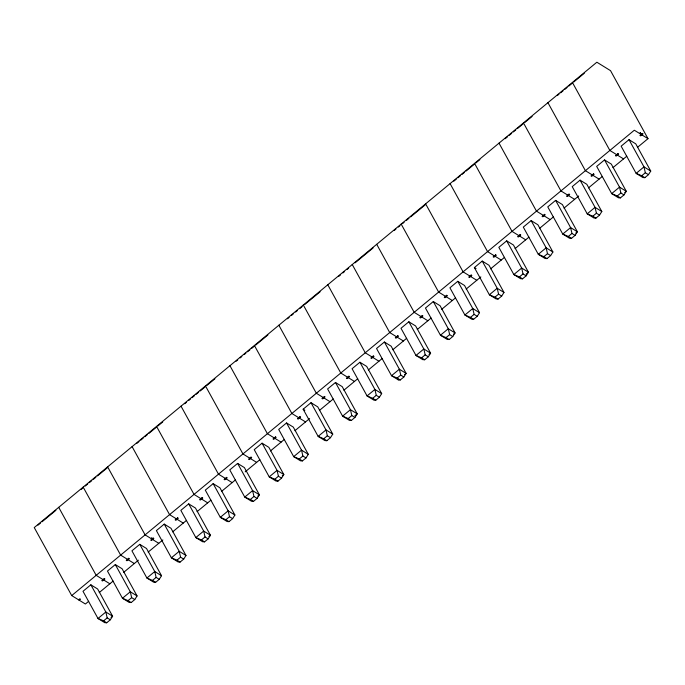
<?xml version="1.0" encoding="UTF-8"?>
<svg xmlns="http://www.w3.org/2000/svg" width="685" height="685" viewBox="0 0 685 685"><rect width="100%" height="100%" fill="white"/><g stroke="black" fill="none" stroke-linecap="round" stroke-linejoin="round"><path stroke-width="1.03" d="M110.311 619.797L112.605 616.183L97.621 588.98L90.848 584.802L83.005 591.292L97.998 618.495L104.762 622.674L106.697 622.785L110.311 619.797L107.194 617.87L105.841 612.005L90.848 584.802M134.774 599.563L137.069 595.95L122.084 568.747L115.311 564.568L107.468 571.059L122.452 598.262L129.225 602.44L131.16 602.552L134.774 599.563L131.657 597.645L130.304 591.771L115.311 564.568M159.237 579.33L161.532 575.717L146.539 548.514L139.774 544.335L131.931 550.826L146.915 578.029L153.688 582.207L155.623 582.318L159.237 579.33L156.12 577.412L154.759 571.538L139.774 544.335M183.7 559.097L185.986 555.484L171.002 528.281L164.237 524.102L156.394 530.592L171.378 557.796L178.143 561.974L180.086 562.085L183.7 559.097L180.583 557.179L179.222 551.305L164.237 524.102M208.154 538.864L210.449 535.25L195.465 508.047L188.692 503.869L180.849 510.359L195.841 537.562L202.606 541.741L204.55 541.852L208.154 538.864L205.038 536.946L203.685 531.072L188.692 503.869M232.617 518.631L234.912 515.017L219.928 487.814L213.155 483.636L205.312 490.126L220.305 517.329L227.069 521.508L229.004 521.619L232.617 518.631L229.501 516.713L228.148 510.839L213.155 483.636M257.08 498.397L259.375 494.784L244.382 467.581L237.618 463.411L229.775 469.893L244.759 497.096L251.532 501.274L253.467 501.386L257.08 498.397L253.964 496.479L252.602 490.606L237.618 463.411M281.544 478.164L283.83 474.551L268.845 447.348L262.081 443.178L254.238 449.66L269.222 476.863L275.986 481.041L277.93 481.153L281.544 478.164L278.427 476.246L277.065 470.372L262.081 443.178M305.998 457.94L308.293 454.318L293.308 427.115L286.544 422.945L278.701 429.426L293.685 456.63L300.45 460.808L302.393 460.919L305.998 457.94L302.881 456.013L301.528 450.148L286.544 422.945M330.461 437.706L332.756 434.084L317.772 406.89L310.999 402.712L303.155 409.193L318.148 436.396L324.913 440.575L326.848 440.695L330.461 437.706L327.344 435.78L325.992 429.915L310.999 402.712M354.924 417.473L357.219 413.851L342.226 386.657L335.462 382.478L327.618 388.96L342.603 416.163L349.376 420.342L351.311 420.462L354.924 417.473L351.807 415.547L350.446 409.681L335.462 382.478M379.387 397.24L381.682 393.627L366.689 366.424L359.925 362.245L352.081 368.727L367.066 395.93L373.839 400.108L375.774 400.228L379.387 397.24L376.27 395.313L374.909 389.448L359.925 362.245M403.85 377.007L406.136 373.393L391.152 346.19L384.388 342.012L376.544 348.494L391.529 375.697L398.293 379.875L400.237 379.995L403.85 377.007L400.734 375.08L399.372 369.215L384.388 342.012M428.305 356.774L430.6 353.16L415.615 325.957L408.842 321.779L400.999 328.269L415.992 355.464L422.756 359.642L424.691 359.762L428.305 356.774L425.188 354.847L423.835 348.982L408.842 321.779M452.768 336.541L455.063 332.927L440.078 305.724L433.305 301.546L425.462 308.036L440.446 335.23L447.219 339.409L449.154 339.529L452.768 336.541L449.651 334.614L448.29 328.749L433.305 301.546M477.231 316.307L479.526 312.694L464.533 285.491L457.768 281.312L449.925 287.803L464.909 315.006L471.682 319.176L473.618 319.296L477.231 316.307L474.114 314.381L472.753 308.515L457.768 281.312M501.694 296.074L503.98 292.461L488.996 265.258L482.231 261.079L474.388 267.57L489.373 294.773L496.137 298.943L498.081 299.062L501.694 296.074L498.577 294.148L497.216 288.282L482.231 261.079M526.149 275.841L528.443 272.228L513.459 245.025L506.686 240.846L498.843 247.336L513.836 274.539L520.6 278.709L522.535 278.829L526.149 275.841L523.032 273.914L521.679 268.049L506.686 240.846M550.612 255.608L552.906 251.994L537.922 224.791L531.149 220.613L523.306 227.103L538.299 254.306L545.063 258.485L546.998 258.596L550.612 255.608L547.495 253.681L546.142 247.816L531.149 220.613M575.075 235.375L577.369 231.761L562.376 204.558L555.612 200.38L547.769 206.87L562.753 234.073L569.526 238.252L571.461 238.363L575.075 235.375L571.958 233.448L570.596 227.583L555.612 200.38M599.538 215.141L601.824 211.528L586.839 184.325L580.075 180.146L572.232 186.637L587.216 213.84L593.981 218.018L595.924 218.13L599.538 215.141L596.421 213.215L595.059 207.349L580.075 180.146M623.992 194.908L626.287 191.295L611.303 164.092L604.538 159.913L596.686 166.404L611.679 193.607L618.444 197.785L620.387 197.897L623.992 194.908L620.875 192.982L619.523 187.116L604.538 159.913M648.455 174.675L650.75 171.062L635.766 143.859L628.993 139.68L621.149 146.17L636.142 173.373L642.907 177.552L644.842 177.663L648.455 174.675L645.338 172.748L643.986 166.883L628.993 139.68M37.983 525.147L40.432 523.126M42.059 521.782L55.905 510.325M81.181 489.424L82.808 488.071M85.282 486.033L87.723 484.012M89.35 482.66L91.79 480.639M93.425 479.294L95.866 477.274M97.493 475.929L107.271 467.838M136.64 443.546L139.089 441.525M140.716 440.172L143.156 438.152M144.792 436.807L147.232 434.787M148.859 433.442L156.189 427.38M157.85 426.001L162.73 421.96M184.753 403.748L186.38 402.403M188.82 400.382L190.456 399.038M192.083 397.685L194.523 395.665M196.15 394.32L198.599 392.3M200.225 390.955L205.115 386.914M206.767 385.544L214.91 378.805M236.119 361.269L237.746 359.916M240.187 357.895L241.822 356.551M244.262 354.53L245.889 353.177M247.516 351.833L249.965 349.812M251.592 348.468L254.032 346.447M255.693 345.077L267.912 334.974M287.486 318.782L289.113 317.429M291.553 315.408L293.18 314.064M295.629 312.043L297.256 310.699M299.696 308.678L302.145 306.657M304.611 304.611L320.092 291.81M338.844 276.295L340.479 274.942M342.92 272.921L344.546 271.577M346.995 269.556L348.622 268.212M355.164 262.792L373.085 247.979M394.286 230.434L395.913 229.09M398.353 227.069L399.989 225.725M402.455 223.678L404.09 222.334M406.53 220.313L408.971 218.292M410.606 216.94L425.265 204.815M453.821 181.191L456.27 179.17M457.897 177.826L460.337 175.805M461.964 174.452L464.413 172.432M466.04 171.087L474.183 164.349M475.844 162.979L479.911 159.614M505.188 138.704L507.636 136.683M509.263 135.339L511.704 133.318M513.33 131.965L515.779 129.944M517.406 128.6L523.109 123.882M524.761 122.512L532.091 116.45M557.367 95.54L558.994 94.196M560.63 92.852L563.07 90.831M564.697 89.478L567.146 87.457M568.773 86.113L572.026 83.416M573.688 82.046L584.271 73.286M648.001 138.661L610.532 70.658L596.858 62.215L34.25 527.57L71.719 595.573L634.319 130.219L648.001 138.661L637.401 147.429M78.552 599.795L79.777 598.784L80.462 599.204L79.237 600.214M88.656 601.319L85.394 604.016L71.719 595.573M99.257 592.551L113.119 581.085M123.72 572.317L138.396 560.176M148.174 552.084L162.85 539.943M172.637 531.851L186.5 520.386M197.1 511.618L210.963 500.153M221.563 491.385L235.426 479.92M245.204 471.828L259.88 459.686M270.481 450.918L284.343 439.453M294.944 430.685L309.62 418.552M319.407 410.452L333.27 398.987M343.87 390.219L357.724 378.754M368.325 369.986L382.187 358.52M392.788 349.761L406.65 338.296M417.251 329.528L431.113 318.063M441.714 309.295L455.568 297.829M466.168 289.061L480.844 276.92M490.631 268.828L504.494 257.363M515.094 248.595L528.957 237.13M539.557 228.362L553.412 216.897M564.012 208.129L578.688 195.987M588.475 187.895L602.338 176.43M612.938 167.662L626.801 156.197M111.038 617.485L112.605 616.183L105.841 612.005L97.998 618.495L103.581 620.858L107.194 617.87M137.069 595.95L130.304 591.771L122.452 598.262L128.044 600.625L131.657 597.645M161.532 575.717L154.759 571.538L146.915 578.029L152.507 580.4L156.12 577.412M185.986 555.484L179.222 551.305L171.378 557.796L176.97 560.167L180.583 557.179M208.882 536.552L210.449 535.25L203.685 531.072L195.841 537.562L201.433 539.934L205.038 536.946M234.912 515.017L228.148 510.839L220.305 517.329L225.887 519.701L229.501 516.713M257.808 496.086L259.375 494.784L252.602 490.606L244.759 497.096L250.35 499.468L253.964 496.479M282.263 475.852L283.83 474.551L277.065 470.372L269.222 476.863L274.813 479.235L278.427 476.246M308.293 454.318L301.528 450.148L293.685 456.63L299.276 459.001L302.881 456.013M332.756 434.084L325.992 429.915L318.148 436.396L323.731 438.768L327.344 435.78M354.864 415.804L357.219 413.851L350.446 409.681L342.603 416.163L348.194 418.535L351.807 415.547M381.682 393.627L374.909 389.448L367.066 395.93L372.657 398.302L376.27 395.313M404.57 374.686L406.136 373.393L399.372 369.215L391.529 375.697L397.12 378.069L400.734 375.08M429.033 354.453L430.6 353.16L423.835 348.982L415.992 355.464L421.575 357.835L425.188 354.847M453.496 334.22L455.063 332.927L448.29 328.749L440.446 335.23L446.038 337.602L449.651 334.614M479.526 312.694L472.753 308.515L464.909 315.006L470.501 317.369L474.114 314.381M503.98 292.461L497.216 288.282L489.373 294.773L494.964 297.136L498.577 294.148M526.089 274.171L528.443 272.228L521.679 268.049L513.836 274.539L519.418 276.903L523.032 273.914M552.906 251.994L546.142 247.816L538.299 254.306L543.881 256.669L547.495 253.681M575.794 233.054L577.369 231.761L570.596 227.583L562.753 234.073L568.344 236.436L571.958 233.448M601.824 211.528L595.059 207.349L587.216 213.84L592.808 216.203L596.421 213.215M624.72 192.588L626.287 191.295L619.523 187.116L611.679 193.607L617.271 195.97L620.875 192.982M650.75 171.062L643.986 166.883L636.142 173.373L641.725 175.737L645.338 172.748M623.538 158.894L609.864 150.452L572.395 82.448M641.725 175.737L644.842 177.663M599.075 179.127L585.401 170.685L547.931 102.681M617.271 195.97L620.387 197.897M574.612 199.361L560.938 190.918L523.468 122.915M592.808 216.203L595.924 218.13M550.158 219.594L536.475 211.151L499.014 143.148M568.344 236.436L571.461 238.363M525.695 239.827L512.02 231.384L474.551 163.381M543.881 256.669L546.998 258.596M501.232 260.06L487.557 251.618L450.088 183.614M519.418 276.903L522.535 278.829M474.388 267.57L476.075 268.614M476.769 280.293L463.094 271.851L425.625 203.847M494.964 297.136L498.081 299.062M452.314 300.527L438.631 292.084L401.17 224.081M470.501 317.369L473.618 319.296M427.851 320.76L414.177 312.317L376.707 244.305M446.038 337.602L449.154 339.529M403.388 340.993L389.714 332.55L352.244 264.538M421.575 357.835L424.691 359.762M378.925 361.226L365.251 352.784L327.781 284.772M397.12 378.069L400.237 379.995M354.462 381.451L340.787 373.017L303.318 305.005M372.657 398.302L375.774 400.228M330.007 401.684L316.324 393.25L278.863 325.238M348.194 418.535L351.311 420.462M303.155 409.193L304.851 410.238M305.544 421.917L291.87 413.483L254.4 345.471M323.731 438.768L326.848 440.695M281.081 442.15L267.407 433.708L229.937 365.704M299.276 459.001L302.393 460.919M256.618 462.384L242.944 453.941L205.474 385.938M274.813 479.235L277.93 481.153M232.164 482.617L218.481 474.174L181.02 406.171M250.35 499.468L253.467 501.386M207.701 502.85L194.026 494.407L156.557 426.404M225.887 519.701L229.004 521.619M183.237 523.083L169.563 514.64L132.094 446.637M201.433 539.934L204.55 541.852M158.774 543.316L145.1 534.874L107.631 466.87M176.97 560.167L180.086 562.085M134.32 563.549L120.637 555.107L83.176 487.103M152.507 580.4L155.623 582.318M109.857 583.783L96.183 575.34L58.713 507.337M128.044 600.625L131.16 602.552M103.581 620.858L106.697 622.785M641.845 134.859L640.132 132.582L641.16 134.44M397.3 378.06L398.293 379.875M151.599 537.656L152.627 539.515M104.24 578.551L101.791 580.572L102.476 581L104.925 578.971L104.24 578.551M128.703 558.318L126.254 560.339L126.939 560.767L129.388 558.737L128.703 558.318M153.166 538.085L150.717 540.105L151.402 540.534L153.842 538.504L153.166 538.085M177.62 517.851L175.18 519.872L175.865 520.3L178.305 518.271L177.62 517.851M202.084 497.618L199.635 499.639L200.32 500.067L202.769 498.038L202.084 497.618M226.547 477.385L224.098 479.406L224.783 479.834L227.232 477.805L226.547 477.385M251.01 457.152L248.561 459.181L249.246 459.601L251.686 457.58L251.01 457.152M275.464 436.919L273.024 438.948L273.709 439.368L276.149 437.347L275.464 436.919M299.927 416.685L297.478 418.715L298.163 419.134L300.612 417.114L299.927 416.685M324.39 396.452L321.941 398.482L322.626 398.901L325.075 396.88L324.39 396.452M348.853 376.219L346.404 378.248L347.089 378.668L349.538 376.647L348.853 376.219M373.308 355.986L370.868 358.015L371.553 358.435L373.993 356.414L373.308 355.986M397.771 335.753L395.331 337.782L396.007 338.202L398.456 336.181L397.771 335.753M422.234 315.528L419.785 317.549L420.47 317.968L422.919 315.948L422.234 315.528M446.697 295.295L444.248 297.316L444.933 297.735L447.382 295.714L446.697 295.295M471.16 275.062L468.711 277.082L469.396 277.502L471.837 275.481L471.16 275.062M495.615 254.829L493.174 256.849L493.851 257.269L496.3 255.248L495.615 254.829M520.078 234.595L517.629 236.616L518.314 237.036L520.763 235.015L520.078 234.595M544.541 214.362L542.092 216.383L542.777 216.802L545.226 214.782L544.541 214.362M569.004 194.129L566.555 196.15L567.24 196.569L569.68 194.549L569.004 194.129M593.458 173.896L591.018 175.917L591.703 176.336L594.143 174.315L593.458 173.896M617.921 153.663L615.472 155.683L616.158 156.103L618.606 154.082L617.921 153.663M642.384 133.429L639.936 135.45L640.621 135.878L643.069 133.849L642.384 133.429"/></g></svg>
